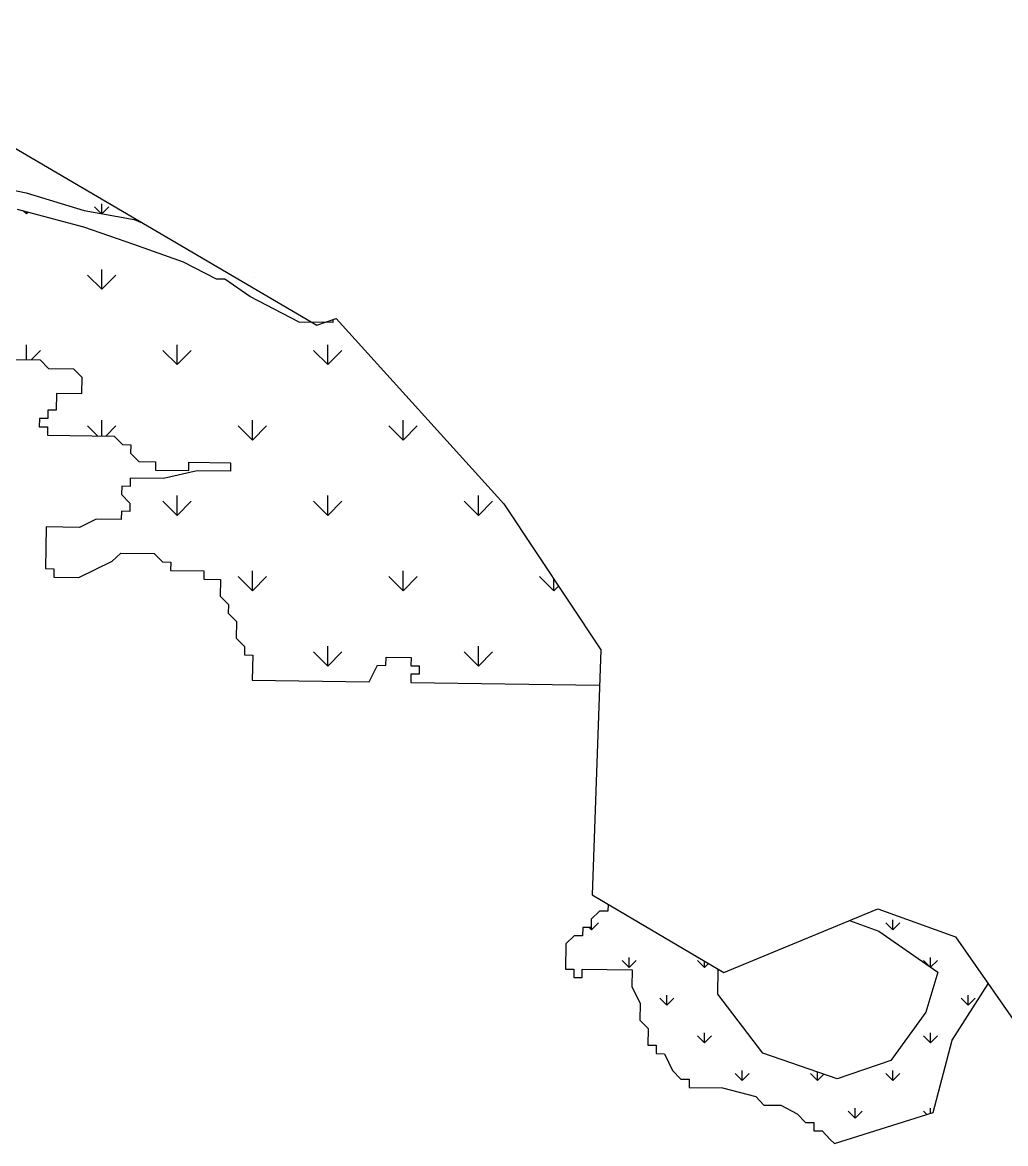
# Model space of a CAD drawing. Header units: metres. Extents: x 265309 to 267425, y 2141467 to 2144180.
# Drawn here: x 266101 to 266570, y 2143611 to 2144145 of the extents above; entities that cross this region are included whole.
import ezdxf

# ---------------------------------------------------------------- set-up
doc = ezdxf.new("R2010")
doc.units = ezdxf.units.M
doc.layers.add('MANGROOVES', color=112, linetype='Continuous')
doc.layers.add('village', color=3, linetype='Continuous')

msp = doc.modelspace()

# ---------------------------------------------------------------- linework, layer by layer
at = {"layer": 'MANGROOVES'}
for p, q in [((266083, 2144068.41), (266102.81, 2144064.13)), ((266102.81, 2144064.13), (266130.52, 2144055.77)), ((266130.4, 2144047.82), (266098.72, 2144056.24)), ((266130.52, 2144055.77), (266154.31, 2144051.44)), ((266154.31, 2144051.44), (266158.1, 2144049.95)), ((266154.13, 2144039.51), (266130.4, 2144047.82)), ((266177.86, 2144031.21), (266154.13, 2144039.51)), ((266193.65, 2144023.02), (266177.86, 2144031.21)), ((266197.62, 2144022.96), (266193.65, 2144023.02)), ((266209.43, 2144014.84), (266197.62, 2144022.96)), ((266211.82, 2144023.73), (266211.82, 2144023.73)), ((266233.1, 2144002.56), (266209.43, 2144014.84)), ((266249, 2144002.32), (266233.1, 2144002.56)), ((266249.02, 2144003.74), (266249, 2144002.32)), ((266093.68, 2143984.74), (266109.58, 2143984.51)), ((266109.58, 2143984.51), (266113.5, 2143980.47)), ((266113.5, 2143980.47), (266125.42, 2143980.29)), ((266125.42, 2143980.29), (266129.34, 2143976.26)), ((266129.34, 2143976.26), (266129.22, 2143968.31)), ((266117.3, 2143968.49), (266117.18, 2143960.53)), ((266129.22, 2143968.31), (266117.3, 2143968.49)), ((266113.2, 2143960.59), (266113.14, 2143956.62)), ((266117.18, 2143960.53), (266113.2, 2143960.59)), ((266109.17, 2143956.68), (266109.11, 2143952.7)), ((266113.14, 2143956.62), (266109.17, 2143956.68)), ((266109.11, 2143952.7), (266113.09, 2143952.64)), ((266113.09, 2143952.64), (266113.03, 2143948.67)), ((266113.03, 2143948.67), (266144.83, 2143948.2)), ((266144.83, 2143948.2), (266148.74, 2143944.16)), ((266148.74, 2143944.16), (266152.72, 2143944.1)), ((266152.72, 2143944.1), (266152.66, 2143940.13)), ((266152.66, 2143940.13), (266156.57, 2143936.09)), ((266156.57, 2143936.09), (266164.52, 2143935.97)), ((266164.52, 2143935.97), (266164.46, 2143932)), ((266180.36, 2143931.76), (266180.42, 2143935.74)), ((266180.42, 2143935.74), (266200.3, 2143935.44)), ((266200.3, 2143935.44), (266200.24, 2143931.47)), ((266152.48, 2143928.2), (266152.42, 2143924.22)), ((266168.38, 2143927.96), (266152.48, 2143928.2)), ((266164.46, 2143932), (266180.36, 2143931.76)), ((266184.34, 2143931.7), (266168.38, 2143927.96)), ((266200.24, 2143931.47), (266184.34, 2143931.7)), ((266148.45, 2143924.28), (266148.39, 2143920.31)), ((266152.42, 2143924.22), (266148.45, 2143924.28)), ((266148.39, 2143920.31), (266152.3, 2143916.27)), ((266148.27, 2143912.36), (266148.21, 2143908.38)), ((266152.24, 2143912.3), (266148.27, 2143912.36)), ((266152.3, 2143916.27), (266152.24, 2143912.3)), ((266136.29, 2143908.56), (266128.28, 2143904.7)), ((266148.21, 2143908.38), (266136.29, 2143908.56)), ((266112.38, 2143904.94), (266112.08, 2143885.06)), ((266128.28, 2143904.7), (266112.38, 2143904.94)), ((266143.94, 2143888.56), (266147.97, 2143892.48)), ((266147.97, 2143892.48), (266163.87, 2143892.24)), ((266163.87, 2143892.24), (266167.79, 2143888.21)), ((266112.08, 2143885.06), (266116.06, 2143885)), ((266116.06, 2143885), (266116, 2143881.02)), ((266127.92, 2143880.85), (266143.94, 2143888.56)), ((266167.79, 2143888.21), (266171.77, 2143888.15)), ((266171.77, 2143888.15), (266171.71, 2143884.17)), ((266116, 2143881.02), (266127.92, 2143880.85)), ((266171.71, 2143884.17), (266187.61, 2143883.94)), ((266187.61, 2143883.94), (266187.55, 2143879.96)), ((266187.55, 2143879.96), (266195.5, 2143879.84)), ((266195.5, 2143879.84), (266195.38, 2143871.89)), ((266195.38, 2143871.89), (266199.29, 2143867.86)), ((266199.29, 2143867.86), (266199.24, 2143863.88)), ((266199.24, 2143863.88), (266203.15, 2143859.85)), ((266203.15, 2143859.85), (266203.03, 2143851.9)), ((266203.03, 2143851.9), (266206.95, 2143847.86)), ((266206.95, 2143847.86), (266206.89, 2143843.89)), ((266206.89, 2143843.89), (266210.87, 2143843.83)), ((266210.87, 2143843.83), (266210.69, 2143831.9)), ((266274.4, 2143838.91), (266274.46, 2143842.89)), ((266274.46, 2143842.89), (266286.39, 2143842.71)), ((266286.39, 2143842.71), (266286.33, 2143838.73)), ((266266.34, 2143831.08), (266270.43, 2143838.97)), ((266270.43, 2143838.97), (266274.4, 2143838.91)), ((266286.33, 2143838.73), (266290.3, 2143838.67)), ((266290.3, 2143838.67), (266290.25, 2143834.7)), ((266210.69, 2143831.9), (266266.34, 2143831.08)), ((266286.27, 2143834.76), (266286.21, 2143830.78)), ((266290.25, 2143834.7), (266286.27, 2143834.76)), ((266286.21, 2143830.78), (266376.22, 2143829.45)), ((266380.28, 2143725.03), (266380.24, 2143721.76)), ((266376.26, 2143721.81), (266372.23, 2143717.88)), ((266380.24, 2143721.76), (266376.26, 2143721.81)), ((266368.2, 2143713.95), (266368.15, 2143709.97)), ((266372.18, 2143713.9), (266368.2, 2143713.95)), ((266372.23, 2143717.88), (266372.18, 2143713.9)), ((266495.41, 2143717.29), (266509.4, 2143712.14)), ((266364.18, 2143710.02), (266360.15, 2143706.1)), ((266368.15, 2143709.97), (266364.18, 2143710.02)), ((266509.4, 2143712.14), (266537.52, 2143692.64)), ((266360.15, 2143706.1), (266359.99, 2143694.16)), ((266359.99, 2143694.16), (266363.97, 2143694.11)), ((266363.97, 2143694.11), (266363.92, 2143690.13)), ((266367.9, 2143690.08), (266367.95, 2143694.06)), ((266367.95, 2143694.06), (266391.81, 2143693.76)), ((266391.81, 2143693.76), (266391.71, 2143685.8)), ((266432.65, 2143682.15), (266432.8, 2143694.13)), ((266537.52, 2143692.64), (266531.81, 2143673.6)), ((266363.92, 2143690.13), (266367.9, 2143690.08)), ((266544.37, 2143660.29), (266561.51, 2143687.16)), ((266544.37, 2143660.29), (266561.51, 2143687.16)), ((266391.71, 2143685.8), (266395.59, 2143677.79)), ((266454.15, 2143654.12), (266432.65, 2143682.15)), ((266395.59, 2143677.79), (266395.49, 2143669.84)), ((266531.81, 2143673.6), (266515.12, 2143650.61)), ((266395.49, 2143669.84), (266399.41, 2143665.81)), ((266399.41, 2143665.81), (266399.31, 2143657.85)), ((266399.31, 2143657.85), (266403.29, 2143657.8)), ((266403.29, 2143657.8), (266403.24, 2143653.82)), ((266535.27, 2143625.82), (266544.37, 2143660.29)), ((266535.27, 2143625.82), (266544.37, 2143660.29)), ((266403.24, 2143653.82), (266407.22, 2143653.77)), ((266407.22, 2143653.77), (266411.09, 2143645.76)), ((266489.51, 2143641.84), (266454.15, 2143654.12)), ((266515.12, 2143650.61), (266489.51, 2143641.84)), ((266411.09, 2143645.76), (266415.02, 2143641.73)), ((266415.02, 2143641.73), (266419, 2143641.68)), ((266419, 2143641.68), (266418.94, 2143637.7)), ((266418.94, 2143637.7), (266434.85, 2143637.5)), ((266434.85, 2143637.5), (266450.71, 2143633.32)), ((266450.71, 2143633.32), (266454.64, 2143629.29)), ((266454.64, 2143629.29), (266462.6, 2143629.19)), ((266462.6, 2143629.19), (266470.5, 2143625.11)), ((266470.5, 2143625.11), (266474.43, 2143621.08)), ((266488.22, 2143610.96), (266535.27, 2143625.82)), ((266488.22, 2143610.96), (266535.27, 2143625.82)), ((266474.43, 2143621.08), (266478.4, 2143621.03)), ((266478.4, 2143621.03), (266478.35, 2143617.05)), ((266478.35, 2143617.05), (266482.33, 2143617)), ((266482.33, 2143617), (266486.26, 2143612.97)), ((266486.26, 2143612.97), (266488.22, 2143610.96))]:
    msp.add_line(p, q, dxfattribs=at)
at = {"layer": 'MANGROOVES', "linetype": 'Continuous'}
for p, q in [((266138.7, 2144054.28), (266135.5, 2144057.48)), ((266138.87, 2144054.25), (266138.87, 2144058.87)), ((266138.99, 2144054.23), (266142.24, 2144057.48)), ((266102.95, 2144054.11), (266101.58, 2144055.48)), ((266102.95, 2144054.11), (266102.95, 2144055.12)), ((266102.95, 2144054.11), (266103.75, 2144054.91)), ((266138.87, 2144018.19), (266132.14, 2144024.92)), ((266138.87, 2144018.19), (266138.87, 2144027.71)), ((266138.87, 2144018.19), (266145.61, 2144024.92)), ((266102.95, 2143984.6), (266102.95, 2143991.79)), ((266174.79, 2143982.27), (266174.79, 2143991.79)), ((266246.63, 2143982.27), (266246.63, 2143991.79)), ((266105.25, 2143984.57), (266109.68, 2143989)), ((266174.79, 2143982.27), (266168.06, 2143989)), ((266174.79, 2143982.27), (266181.53, 2143989)), ((266246.63, 2143982.27), (266239.9, 2143989)), ((266246.63, 2143982.27), (266253.37, 2143989)), ((266138.87, 2143948.28), (266138.87, 2143955.87)), ((266210.71, 2143946.35), (266210.71, 2143955.87)), ((266282.55, 2143946.35), (266282.55, 2143955.87)), ((266136.9, 2143948.31), (266132.14, 2143953.08)), ((266140.78, 2143948.26), (266145.61, 2143953.08)), ((266210.71, 2143946.35), (266203.98, 2143953.08)), ((266210.71, 2143946.35), (266217.45, 2143953.08)), ((266282.55, 2143946.35), (266275.82, 2143953.08)), ((266282.55, 2143946.35), (266289.29, 2143953.08)), ((266174.79, 2143910.43), (266168.06, 2143917.16)), ((266174.79, 2143910.43), (266174.79, 2143919.95)), ((266174.79, 2143910.43), (266181.53, 2143917.16)), ((266246.63, 2143910.43), (266239.9, 2143917.16)), ((266246.63, 2143910.43), (266246.63, 2143919.95)), ((266246.63, 2143910.43), (266253.37, 2143917.16)), ((266318.48, 2143910.43), (266311.74, 2143917.16)), ((266318.48, 2143910.43), (266318.48, 2143919.95)), ((266318.48, 2143910.43), (266325.21, 2143917.16)), ((266210.71, 2143874.5), (266203.98, 2143881.24)), ((266210.71, 2143874.5), (266210.71, 2143884.03)), ((266210.71, 2143874.5), (266217.45, 2143881.24)), ((266282.55, 2143874.5), (266275.82, 2143881.24)), ((266282.55, 2143874.5), (266282.55, 2143884.03)), ((266282.55, 2143874.5), (266289.29, 2143881.24)), ((266354.4, 2143874.5), (266347.66, 2143881.24)), ((266354.4, 2143874.5), (266354.4, 2143880.14)), ((266354.4, 2143874.5), (266356.64, 2143876.75)), ((266246.63, 2143838.58), (266246.63, 2143848.11)), ((266318.48, 2143838.58), (266318.48, 2143848.11)), ((266246.63, 2143838.58), (266239.9, 2143845.32)), ((266246.63, 2143838.58), (266253.37, 2143845.32)), ((266318.48, 2143838.58), (266311.74, 2143845.32)), ((266318.48, 2143838.58), (266325.21, 2143845.32)), ((266372.36, 2143712.86), (266371.3, 2143713.91)), ((266372.36, 2143712.86), (266372.36, 2143717.62)), ((266372.36, 2143712.86), (266375.72, 2143716.23)), ((266516.04, 2143712.86), (266512.67, 2143716.23)), ((266516.04, 2143712.86), (266516.04, 2143717.62)), ((266516.04, 2143712.86), (266519.41, 2143716.23)), ((266390.32, 2143694.9), (266386.95, 2143698.27)), ((266390.32, 2143694.9), (266390.32, 2143699.66)), ((266390.32, 2143694.9), (266393.69, 2143698.27)), ((266426.24, 2143694.9), (266422.87, 2143698.27)), ((266426.24, 2143694.9), (266426.24, 2143697.99)), ((266533.41, 2143695.49), (266530.63, 2143698.27)), ((266534, 2143695.08), (266534, 2143699.66)), ((266534.11, 2143695.01), (266537.37, 2143698.27)), ((266426.24, 2143694.9), (266428.19, 2143696.85)), ((266408.28, 2143676.94), (266408.28, 2143681.7)), ((266551.96, 2143676.94), (266551.96, 2143681.7)), ((266408.28, 2143676.94), (266404.91, 2143680.31)), ((266408.28, 2143676.94), (266411.65, 2143680.31)), ((266551.96, 2143676.94), (266548.59, 2143680.31)), ((266551.96, 2143676.94), (266555.33, 2143680.31)), ((266426.24, 2143658.98), (266422.87, 2143662.35)), ((266426.24, 2143658.98), (266426.24, 2143663.74)), ((266426.24, 2143658.98), (266429.61, 2143662.35)), ((266534, 2143658.98), (266530.63, 2143662.35)), ((266534, 2143658.98), (266534, 2143663.74)), ((266534, 2143658.98), (266537.37, 2143662.35)), ((266444.2, 2143641.02), (266440.83, 2143644.39)), ((266444.2, 2143641.02), (266444.2, 2143645.78)), ((266444.2, 2143641.02), (266447.57, 2143644.39)), ((266480.12, 2143641.02), (266476.75, 2143644.39)), ((266480.12, 2143641.02), (266480.12, 2143645.1)), ((266516.04, 2143641.02), (266512.67, 2143644.39)), ((266516.04, 2143641.02), (266516.04, 2143645.78)), ((266516.04, 2143641.02), (266519.41, 2143644.39)), ((266480.12, 2143641.02), (266483.15, 2143644.05)), ((266498.08, 2143623.06), (266494.71, 2143626.42)), ((266498.08, 2143623.06), (266498.08, 2143627.82)), ((266498.08, 2143623.06), (266501.45, 2143626.42)), ((266532.21, 2143624.85), (266530.63, 2143626.42)), ((266534, 2143625.42), (266534, 2143627.82))]:
    msp.add_line(p, q, dxfattribs=at)
at = {"layer": 'village'}
for p, q in [((265995.06, 2144145.42), (266241.51, 2144001.12)), ((266241.51, 2144001.12), (266250.73, 2144004.34)), ((266250.73, 2144004.34), (266330.66, 2143915.88)), ((266330.66, 2143915.88), (266376.81, 2143846.38)), ((266376.81, 2143846.38), (266372.74, 2143729.46)), ((266372.74, 2143729.46), (266435.53, 2143692.53)), ((266435.53, 2143692.53), (266508.94, 2143722.88)), ((266508.94, 2143722.88), (266545.99, 2143709.47)), ((266545.99, 2143709.47), (266578.15, 2143663.23))]:
    msp.add_line(p, q, dxfattribs=at)

doc.saveas('drawing.dxf')
